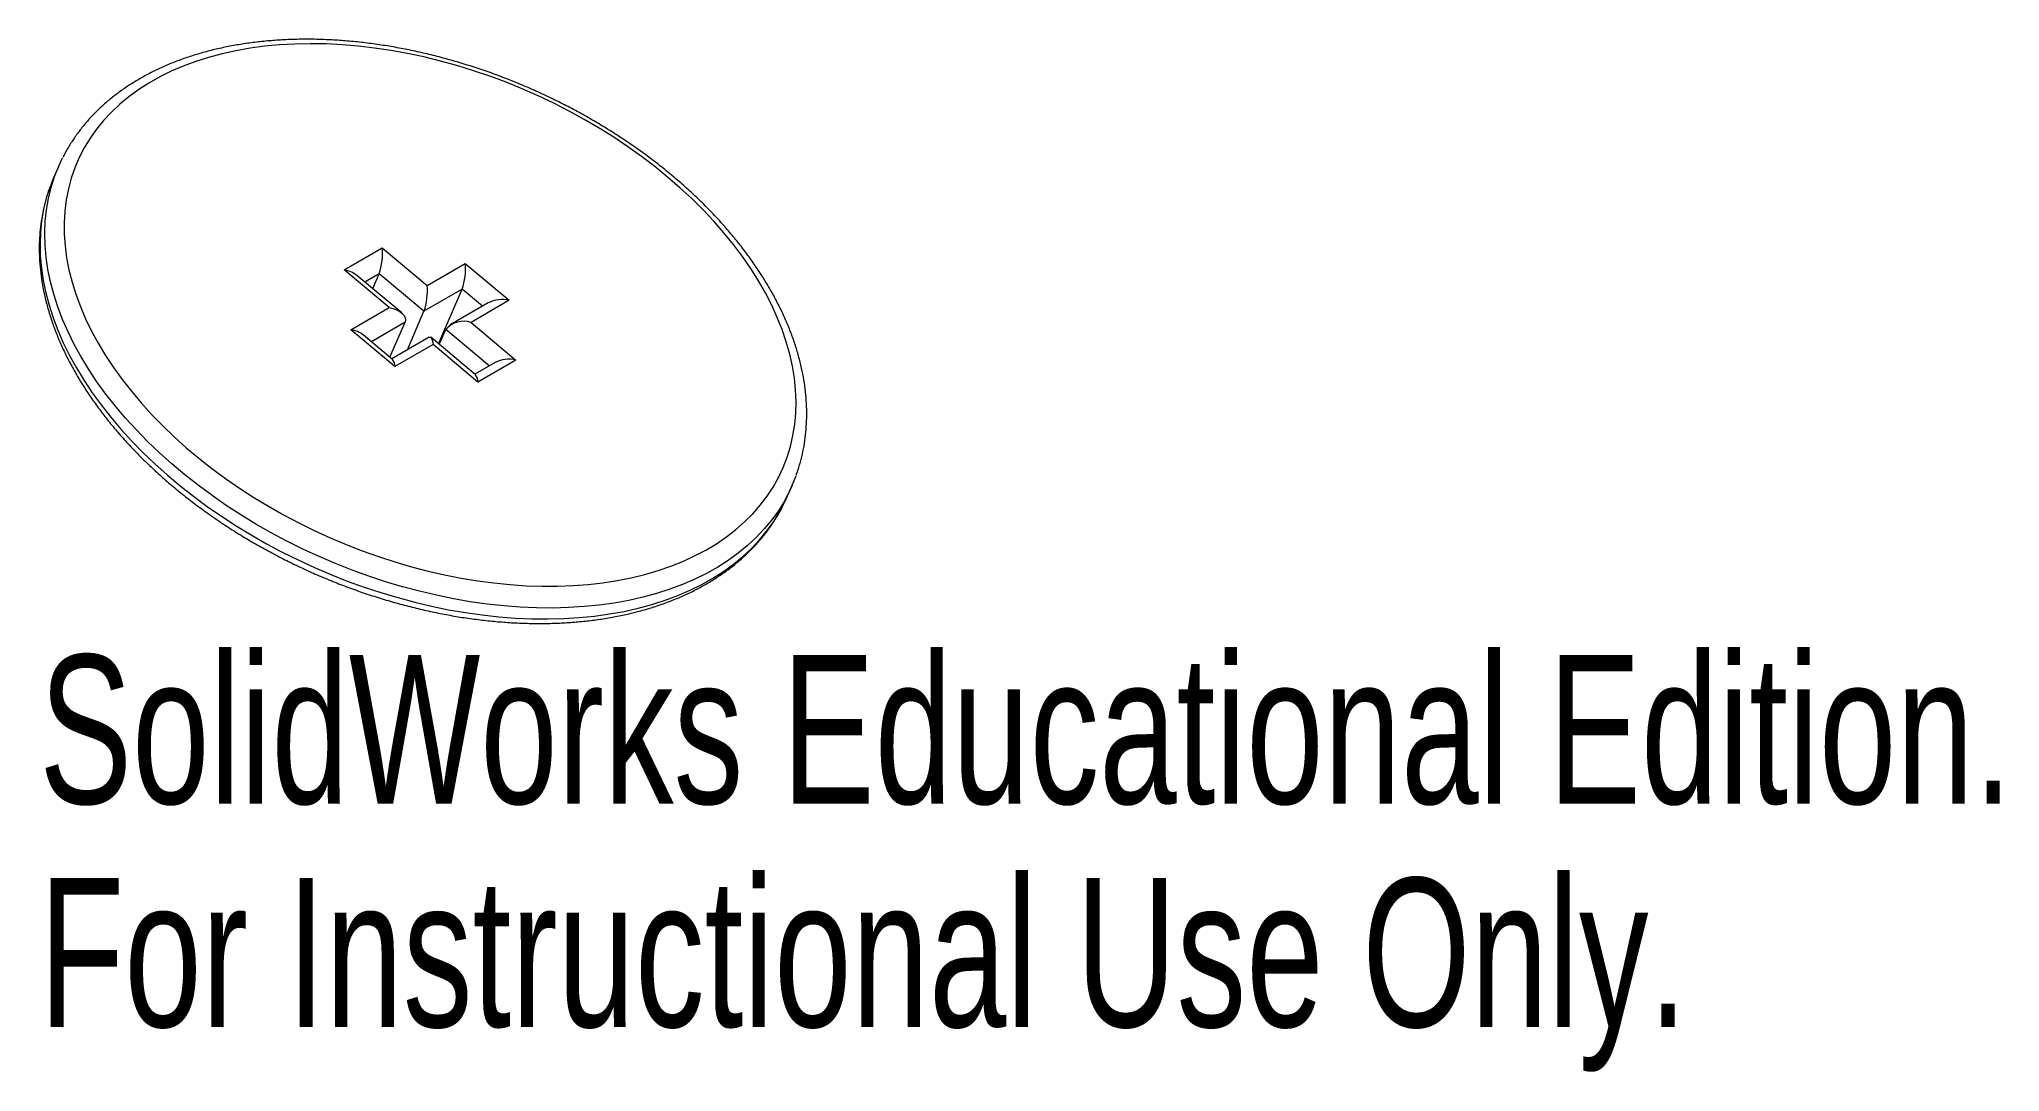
# Model space of a CAD drawing. Header units: millimetres. Extents: x -12.2 to 51.5, y -23.5 to 10.
import ezdxf

# ---------------------------------------------------------------- set-up
doc = ezdxf.new("R2010")
doc.units = ezdxf.units.MM
doc.styles.add('SLDTEXTSTYLE0', font='TXT', dxfattribs={"width": 0.7})

msp = doc.modelspace()

# ---------------------------------------------------------------- linework, layer by layer
at = {"color": 7, "linetype": 'Continuous', "lineweight": 15}
for p, q in [((-11.621, 5.877), (-11.775, 5.523)), ((-2.329, 2.526), (-1.093, 3.243)), ((-1.093, 3.243), (0.364, 2.022)), ((0.364, 2.022), (1.602, 2.741)), ((1.602, 2.741), (3.032, 1.543)), ((-0.871, 1.304), (-2.329, 2.526)), ((-0.461, 1.129), (-1.918, 2.351)), ((-1.194, 2.406), (-1.66, 2.135)), ((-1.404, 1.92), (-1.194, 2.406)), ((0.263, 1.184), (-1.194, 2.406)), ((-2.11, 0.585), (-0.871, 1.304)), ((1.502, 1.903), (0.263, 1.184)), ((0.733, 0.128), (1.502, 1.903)), ((2.353, 1.461), (1.114, 0.742)), ((2.162, 1.35), (1.502, 1.903)), ((3.032, 1.543), (1.793, 0.823)), ((-0.354, 0.826), (-1.442, 0.194)), ((-0.845, -0.306), (-0.354, 0.826)), ((-0.278, -0.067), (0.263, 1.184)), ((1.793, 0.823), (3.25, -0.398)), ((-0.681, -0.613), (-2.11, 0.585)), ((-0.756, -0.381), (-1.699, 0.41)), ((0.428, 0.343), (-0.782, -0.359)), ((0.558, 0.106), (-0.681, -0.613)), ((1.94, -0.883), (0.482, 0.339)), ((2.015, -1.116), (0.558, 0.106)), ((0.758, 0.107), (0.969, 0.593)), ((2.381, -0.591), (0.969, 0.593)), ((2.571, -0.48), (1.914, -0.862)), ((3.25, -0.398), (2.015, -1.116)), ((12.082, -4.813), (12.236, -4.459))]:
    msp.add_line(p, q, dxfattribs=at)
at = {"color": 7, "linetype": 'Continuous', "lineweight": 15, "flags": 128}
for points in [[(8.181, 5.546), (7.764, 5.885), (7.332, 6.213), (6.886, 6.531), (6.428, 6.838), (5.956, 7.133), (5.474, 7.415), (4.982, 7.685), (4.48, 7.941), (3.97, 8.183), (3.453, 8.41), (2.929, 8.622), (2.401, 8.819), (1.869, 9), (1.333, 9.165), (0.797, 9.314), (0.259, 9.445), (-0.278, 9.56), (-0.814, 9.657), (-1.347, 9.736), (-1.877, 9.798), (-2.401, 9.842), (-2.92, 9.868), (-3.432, 9.876), (-3.936, 9.866), (-4.431, 9.838), (-4.916, 9.792), (-5.39, 9.728), (-5.852, 9.647), (-6.301, 9.548), (-6.736, 9.431), (-7.157, 9.298), (-7.562, 9.148), (-7.951, 8.981), (-8.322, 8.798), (-8.676, 8.599), (-9.01, 8.385), (-9.326, 8.156), (-9.622, 7.913), (-9.896, 7.655), (-10.15, 7.384), (-10.382, 7.1), (-10.592, 6.804), (-10.78, 6.496), (-10.944, 6.177), (-11.085, 5.847), (-11.203, 5.508), (-11.296, 5.16), (-11.366, 4.803), (-11.411, 4.438), (-11.433, 4.067), (-11.43, 3.69), (-11.402, 3.307), (-11.351, 2.92), (-11.275, 2.528), (-11.175, 2.134), (-11.052, 1.738), (-10.905, 1.34), (-10.735, 0.942), (-10.542, 0.544), (-10.326, 0.147), (-10.088, -0.248), (-9.829, -0.64), (-9.549, -1.029), (-9.248, -1.414), (-8.928, -1.794), (-8.588, -2.167), (-8.23, -2.535), (-7.854, -2.894), (-7.462, -3.246), (-7.053, -3.589), (-6.628, -3.922), (-6.189, -4.246), (-5.737, -4.558), (-5.272, -4.859), (-4.795, -5.148), (-4.307, -5.424), (-3.81, -5.687), (-3.304, -5.936), (-2.79, -6.17), (-2.27, -6.39), (-1.744, -6.595), (-1.213, -6.784), (-0.68, -6.957), (-0.143, -7.114), (0.394, -7.254), (0.932, -7.377), (1.468, -7.483), (2.003, -7.571), (2.534, -7.641), (3.061, -7.694), (3.583, -7.729), (4.099, -7.746), (4.607, -7.745), (5.106, -7.726), (5.596, -7.689), (6.076, -7.634), (6.544, -7.562), (7, -7.472), (7.442, -7.364), (7.87, -7.239), (8.283, -7.097), (8.68, -6.939), (9.06, -6.764), (9.423, -6.573), (9.767, -6.366), (10.093, -6.145), (10.398, -5.908), (10.683, -5.658), (10.948, -5.393), (11.191, -5.116), (11.412, -4.826), (11.611, -4.524), (11.786, -4.21), (11.939, -3.886), (12.069, -3.551), (12.174, -3.207), (12.256, -2.854), (12.314, -2.494), (12.347, -2.126), (12.356, -1.751), (12.341, -1.371), (12.301, -0.986), (12.238, -0.597), (12.15, -0.204), (12.038, 0.191), (11.903, 0.589), (11.744, 0.987), (11.563, 1.385), (11.358, 1.782), (11.132, 2.179), (10.883, 2.572), (10.614, 2.963), (10.323, 3.35), (10.013, 3.732), (9.682, 4.109), (9.333, 4.48), (8.966, 4.843), (8.582, 5.199), (8.181, 5.546)], [(-11.745, 5.565), (-11.61, 5.904), (-11.485, 6.168)], [(-11.9, 5.207), (-12.012, 4.857), (-12.1, 4.497), (-12.163, 4.128), (-12.203, 3.753), (-12.217, 3.37), (-12.207, 2.982), (-12.173, 2.588), (-12.114, 2.19), (-12.031, 1.788), (-11.924, 1.383), (-11.792, 0.977), (-11.637, 0.569), (-11.459, 0.16), (-11.257, -0.248), (-11.033, -0.654), (-10.786, -1.059), (-10.518, -1.461), (-10.229, -1.859), (-9.919, -2.253), (-9.589, -2.642), (-9.24, -3.025), (-8.872, -3.401), (-8.486, -3.77), (-8.083, -4.13), (-7.663, -4.482), (-7.229, -4.824), (-6.779, -5.155), (-6.316, -5.476), (-5.839, -5.785), (-5.351, -6.082), (-4.852, -6.367), (-4.344, -6.637), (-3.826, -6.894), (-3.3, -7.137), (-2.767, -7.365), (-2.229, -7.577), (-1.686, -7.774), (-1.139, -7.954), (-0.59, -8.118), (-0.039, -8.265), (0.512, -8.395), (1.063, -8.508), (1.612, -8.603), (2.157, -8.68), (2.699, -8.74), (3.236, -8.781), (3.767, -8.804), (4.29, -8.809), (4.805, -8.796), (5.311, -8.765), (5.807, -8.715), (6.292, -8.648), (6.764, -8.562), (7.223, -8.459), (7.669, -8.339), (8.099, -8.201), (8.513, -8.046), (8.911, -7.875), (9.292, -7.687), (9.654, -7.483), (9.998, -7.264), (10.322, -7.029), (10.626, -6.78), (10.909, -6.517), (11.17, -6.24), (11.41, -5.95), (11.628, -5.647), (11.822, -5.333), (11.941, -5.113)], [(12.093, -4.761), (11.976, -4.978), (11.781, -5.293), (11.564, -5.595), (11.324, -5.885), (11.062, -6.162), (10.779, -6.425), (10.475, -6.675), (10.152, -6.909), (9.808, -7.128), (9.446, -7.332), (9.065, -7.52), (8.667, -7.691), (8.253, -7.846), (7.822, -7.984), (7.377, -8.105), (6.918, -8.208), (6.445, -8.293), (5.961, -8.361), (5.465, -8.41), (4.959, -8.441), (4.444, -8.455), (3.92, -8.45), (3.39, -8.426), (2.853, -8.385), (2.311, -8.326), (1.765, -8.249), (1.217, -8.153), (0.666, -8.041), (0.115, -7.911), (-0.436, -7.763), (-0.985, -7.6), (-1.532, -7.419), (-2.075, -7.222), (-2.614, -7.01), (-3.146, -6.782), (-3.672, -6.54), (-4.19, -6.283), (-4.699, -6.012), (-5.198, -5.728), (-5.686, -5.431), (-6.162, -5.122), (-6.625, -4.801), (-7.075, -4.469), (-7.51, -4.127), (-7.929, -3.776), (-8.332, -3.415), (-8.718, -3.047), (-9.086, -2.67), (-9.435, -2.288), (-9.765, -1.899), (-10.075, -1.505), (-10.365, -1.106), (-10.633, -0.705), (-10.879, -0.3), (-11.103, 0.107), (-11.305, 0.515), (-11.483, 0.923), (-11.639, 1.331), (-11.77, 1.738), (-11.877, 2.143), (-11.961, 2.544), (-12.019, 2.942), (-12.054, 3.336), (-12.064, 3.725), (-12.049, 4.107), (-12.01, 4.483), (-11.946, 4.851), (-11.858, 5.211), (-11.746, 5.562), (-11.745, 5.565)], [(-11.775, 5.523), (-11.899, 5.208), (-11.9, 5.207)], [(-0.871, 1.304), (-0.743, 1.273), (-0.626, 1.23), (-0.524, 1.176), (-0.442, 1.113), (-0.382, 1.043), (-0.346, 0.971), (-0.337, 0.897), (-0.354, 0.826)], [(0.428, 0.343), (0.435, 0.347), (0.462, 0.349), (0.488, 0.334), (0.511, 0.3), (0.53, 0.25), (0.546, 0.185), (0.558, 0.106)], [(11.941, -5.113), (11.994, -5.007), (12.082, -4.813)]]:
    msp.add_lwpolyline(points, dxfattribs=at)
at = {"color": 7, "linetype": 'Continuous', "lineweight": 15}
for centre, radius, start, end in [((-2.996, 3.047), 1.912, 340.42007, 5.90056), ((-0.3, 2.544), 1.912, 340.42007, 5.90056), ((-2.464, 1.64), 0.896, 52.46611, 81.31412), ((-1.538, 1.825), 1.912, 340.42007, 5.90056), ((2.81, 0.524), 1.043, 77.70347, 115.98871), ((1.557, 0.079), 0.781, 72.37449, 138.86167), ((-2.245, -0.301), 0.896, 52.46611, 81.31412), ((-1.064, -0.609), 0.384, 359.43906, 36.57667), ((3.028, -1.417), 1.043, 77.70347, 115.98871), ((1.636, -1.11), 0.38, 359.2418, 36.77393), ((7.43, -2.377), 5.237, 332.91283, 340.13469)]:
    msp.add_arc(centre, radius, start, end, dxfattribs=at)
for points, knots in [([(8.348, 5.575), (8.278, 5.634), (8.074, 5.803), (7.726, 6.076), (7.301, 6.391), (6.864, 6.695), (6.415, 6.989), (5.955, 7.272), (5.486, 7.544), (5.008, 7.803), (4.521, 8.05), (4.027, 8.284), (3.526, 8.505), (3.02, 8.712), (2.509, 8.905), (1.994, 9.083), (1.476, 9.247), (0.956, 9.396), (0.434, 9.529), (-0.087, 9.648), (-0.608, 9.75), (-1.128, 9.836), (-1.645, 9.906), (-2.159, 9.96), (-2.668, 9.998), (-3.173, 10.019), (-3.671, 10.023), (-4.163, 10.011), (-4.647, 9.983), (-5.123, 9.937), (-5.589, 9.875), (-6.045, 9.797), (-6.49, 9.702), (-6.923, 9.591), (-7.343, 9.463), (-7.75, 9.32), (-8.142, 9.161), (-8.519, 8.986), (-8.881, 8.796), (-9.226, 8.592), (-9.554, 8.373), (-9.863, 8.141), (-10.155, 7.894), (-10.427, 7.636), (-10.68, 7.364), (-10.913, 7.082), (-11.125, 6.787), (-11.315, 6.489), (-11.424, 6.284), (-11.476, 6.184)], [0, 0, 0, 0, 0.01142, 0.033007, 0.05459, 0.076169, 0.097744, 0.119315, 0.140883, 0.162449, 0.184013, 0.205576, 0.227138, 0.248701, 0.270264, 0.291829, 0.313395, 0.334965, 0.356537, 0.378114, 0.399695, 0.421282, 0.442873, 0.464471, 0.486075, 0.507685, 0.529302, 0.550924, 0.572552, 0.594184, 0.61582, 0.637456, 0.659091, 0.680721, 0.702341, 0.723949, 0.745537, 0.7671, 0.788632, 0.810125, 0.831574, 0.852972, 0.874314, 0.895597, 0.916821, 0.937986, 0.959097, 0.980161, 1, 1, 1, 1]), ([(-11.906, 5.188), (-11.91, 5.177), (-11.958, 5.056), (-12.029, 4.815), (-12.116, 4.467), (-12.18, 4.111), (-12.223, 3.748), (-12.243, 3.379), (-12.242, 3.005), (-12.218, 2.626), (-12.172, 2.242), (-12.105, 1.856), (-12.015, 1.466), (-11.903, 1.074), (-11.77, 0.681), (-11.615, 0.288), (-11.439, -0.106), (-11.243, -0.498), (-11.026, -0.889), (-10.788, -1.277), (-10.532, -1.662), (-10.256, -2.044), (-9.962, -2.421), (-9.65, -2.793), (-9.32, -3.159), (-8.974, -3.519), (-8.612, -3.871), (-8.234, -4.216), (-7.841, -4.553), (-7.435, -4.881), (-7.015, -5.2), (-6.582, -5.509), (-6.138, -5.807), (-5.683, -6.095), (-5.217, -6.371), (-4.742, -6.635), (-4.259, -6.887), (-3.768, -7.127), (-3.27, -7.353), (-2.765, -7.565), (-2.256, -7.764), (-1.743, -7.949), (-1.226, -8.118), (-0.706, -8.273), (-0.186, -8.413), (0.336, -8.537), (0.857, -8.646), (1.378, -8.739), (1.896, -8.816), (2.411, -8.876), (2.922, -8.921), (3.429, -8.948), (3.93, -8.96), (4.425, -8.954), (4.912, -8.932), (5.391, -8.894), (5.861, -8.839), (6.322, -8.767), (6.771, -8.679), (7.209, -8.574), (7.635, -8.453), (8.047, -8.316), (8.445, -8.163), (8.829, -7.995), (9.197, -7.811), (9.549, -7.613), (9.883, -7.4), (10.201, -7.173), (10.499, -6.932), (10.78, -6.679), (11.04, -6.412), (11.282, -6.134), (11.503, -5.845), (11.702, -5.544), (11.845, -5.305), (11.914, -5.163), (11.931, -5.129)], [0, 0, 0, 0, 0.001325, 0.014818, 0.028318, 0.041832, 0.05537, 0.068936, 0.082535, 0.096171, 0.109843, 0.123552, 0.137295, 0.151069, 0.164871, 0.178697, 0.192543, 0.206405, 0.220279, 0.234163, 0.248052, 0.261945, 0.27584, 0.289735, 0.303629, 0.317521, 0.33141, 0.345296, 0.359179, 0.373059, 0.386936, 0.400809, 0.414681, 0.428549, 0.442416, 0.456281, 0.470145, 0.484007, 0.49787, 0.511732, 0.525595, 0.539458, 0.553322, 0.567188, 0.581056, 0.594927, 0.6088, 0.622676, 0.636556, 0.650439, 0.664326, 0.678218, 0.692113, 0.706012, 0.719915, 0.733821, 0.74773, 0.76164, 0.775549, 0.789456, 0.803359, 0.817254, 0.831138, 0.845008, 0.858859, 0.872687, 0.886489, 0.900259, 0.913994, 0.927693, 0.941353, 0.954975, 0.968561, 0.982114, 0.995641, 1, 1, 1, 1]), ([(12.361, -4.138), (12.39, -4.056), (12.46, -3.862), (12.544, -3.546), (12.618, -3.193), (12.669, -2.832), (12.698, -2.466), (12.706, -2.094), (12.691, -1.717), (12.655, -1.335), (12.596, -0.949), (12.515, -0.561), (12.412, -0.17), (12.288, 0.223), (12.142, 0.616), (11.974, 1.01), (11.786, 1.402), (11.577, 1.794), (11.348, 2.183), (11.099, 2.57), (10.831, 2.953), (10.545, 3.332), (10.24, 3.706), (9.917, 4.075), (9.578, 4.437), (9.222, 4.793), (8.85, 5.141), (8.556, 5.4), (8.386, 5.543), (8.348, 5.575)], [0, 0, 0, 0, 0.027673, 0.065363, 0.103087, 0.140866, 0.17872, 0.216661, 0.254701, 0.292843, 0.331087, 0.36943, 0.407865, 0.446381, 0.484969, 0.523617, 0.562313, 0.601048, 0.639812, 0.678596, 0.717393, 0.756198, 0.795004, 0.833808, 0.872608, 0.9114, 0.950185, 0.988961, 1, 1, 1, 1])]:
    msp.add_open_spline(points, degree=3, knots=knots, dxfattribs=at)

# ---------------------------------------------------------------- texts
at = {"color": 7, "linetype": 'Continuous', "char_height": 4.83362, "attachment_point": 1, "style": 'SLDTEXTSTYLE0'}
for s, insert in [('SolidWorks Educational Edition.', (-12.24, -9.977)), ('For Instructional Use Only.', (-12.24, -17.227))]:
    msp.add_mtext(s, dxfattribs=dict(at, insert=insert))

doc.saveas('drawing.dxf')
